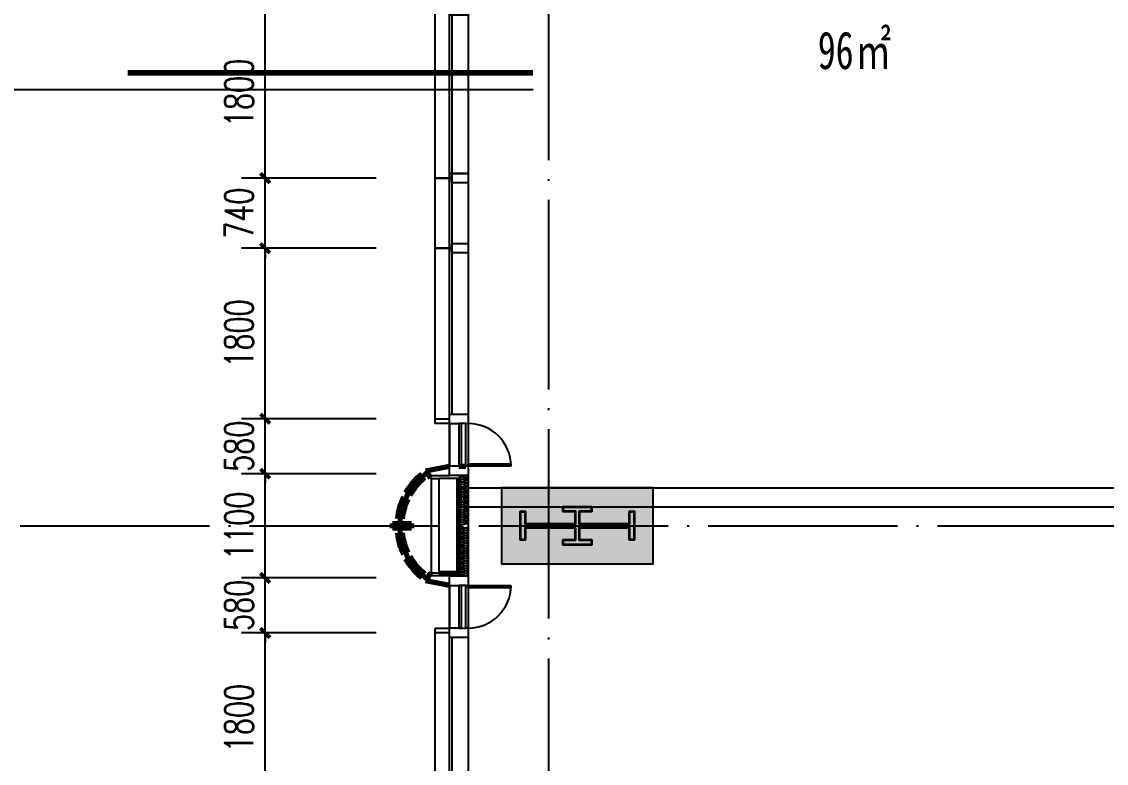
# Model space of a CAD drawing. Header units: millimetres. Extents: x 11476074 to 24729458, y -1239991 to 2813188.
# Drawn here: x 12552734 to 12564179, y 373206 to 381035 of the extents above; entities that cross this region are included whole.
import ezdxf

# ---------------------------------------------------------------- set-up
doc = ezdxf.new("R2010")
doc.units = ezdxf.units.MM
doc.header["$LTSCALE"] = 1000
doc.linetypes.add('DOTE', pattern=[2.42, 2, -0.2, 0.02, -0.2])
for name, color, linetype in [('A-ANNO-DIMS', 3, 'Continuous'), ('A-ANNO-IDEN', 3, 'Continuous'), ('A-ANNO-TEXT', 7, 'Continuous'), ('A-AXIS', 18, 'DOTE'), ('A-DETL-0001', 1, 'Continuous'), ('A-GLAZ', 4, 'Continuous'), ('A-WALL', 5, 'Continuous'), ('CURTWALL', 4, 'Continuous'), ('G-RCZ-CONLine', 5, 'Continuous'), ('PUB_HATCH', 8, 'Continuous'), ('排水沟', 133, 'Continuous')]:
    doc.layers.add(name, color=color, linetype=linetype)
for name, color, linetype, lineweight in [('A-GENM', 2, 'Continuous', 70), ('A-GENM-PROJ', 2, 'Continuous', 25), ('A-GLAZ-PROJ', 2, 'Continuous', 25), ('钢柱', 51, 'Continuous', 35)]:
    doc.layers.add(name, color=color, linetype=linetype, lineweight=lineweight)
doc.styles.add('_TCH_DIM_T3', font='SIMPLEX', dxfattribs={"width": 0.705882, "bigfont": 'GBCBIG'})
doc.styles.add('TITXV', font='', dxfattribs={"width": 0.7})
doc.styles.get('TITXV').set_extended_font_data('SimSun')
doc.dimstyles.new('_TCH_ARCH&&100', dxfattribs={"dimtxt": 297.5, "dimasz": 100, "dimexe": 250, "dimexo": 300, "dimgap": 126.25, "dimtad": 1, "dimdec": 0, "dimzin": 0, "dimdsep": 46, "dimtxsty": '_TCH_DIM_T3', "dimblk": 'ARCHTICK', "dimcen": 0.09, "dimclrt": 7, "dimazin": 2, "dimtfac": 1, "dimtdec": 0, "dimtix": 1, "dimtmove": 2, "dimatfit": 3, "dimfxl": 0, "dimtolj": 1, "dimtzin": 0, "dimarcsym": 0})

# ---------------------------------------------------------------- blocks, each defined once
blk = doc.blocks.new('_ArchTick')
at = {"color": 0, "linetype": 'ByBlock', "const_width": 0.4}
blk.add_lwpolyline([(-0.5, -0.5), (0.5, 0.5)], dxfattribs=at)
blk = doc.blocks.new('*D5785')
at = {"layer": 'A-ANNO-DIMS', "color": 0, "lineweight": -2, "transparency": 16777216}
for p, q in [((12556754, 676989), (12555333, 676989)), ((12555583, 675189), (12555583, 676989)), ((12556754, 675189), (12555333, 675189))]:
    blk.add_line(p, q, dxfattribs=at)
at = {"layer": 'Defpoints', "color": 0, "transparency": 16777216}
for p in [(12555583, 676989), (12557054, 676989), (12557054, 675189)]:
    blk.add_point(p, dxfattribs=at)
at = {"layer": 'A-ANNO-DIMS', "color": 0, "lineweight": -2, "transparency": 16777216, "xscale": 100, "yscale": 100, "zscale": 100}
for p, rotation in [((12555583, 676989), 90), ((12555583, 675189), 270)]:
    blk.add_blockref('_ArchTick', p, dxfattribs=dict(at, rotation=rotation))
at = {"layer": 'A-ANNO-DIMS', "color": 7, "transparency": 16777216, "insert": (12555308, 676089), "char_height": 297.5, "attachment_point": 5, "rotation": 90, "style": '_TCH_DIM_T3'}
blk.add_mtext('\\A1;1800', dxfattribs=at)
blk = doc.blocks.new('*D5786')
at = {"layer": 'A-ANNO-DIMS', "color": 0, "lineweight": -2, "transparency": 16777216}
for p, q in [((12555583, 677569), (12555583, 677669)), ((12556754, 677569), (12555333, 677569)), ((12555583, 676989), (12555583, 677569)), ((12556754, 676989), (12555333, 676989)), ((12555583, 676989), (12555583, 676889))]:
    blk.add_line(p, q, dxfattribs=at)
at = {"layer": 'Defpoints', "color": 0, "transparency": 16777216}
for p in [(12555583, 677569), (12557054, 677569), (12557054, 676989)]:
    blk.add_point(p, dxfattribs=at)
at = {"layer": 'A-ANNO-DIMS', "color": 0, "lineweight": -2, "transparency": 16777216, "xscale": 100, "yscale": 100, "zscale": 100}
for p, rotation in [((12555583, 677569), 270), ((12555583, 676989), 90)]:
    blk.add_blockref('_ArchTick', p, dxfattribs=dict(at, rotation=rotation))
at = {"layer": 'A-ANNO-DIMS', "color": 7, "transparency": 16777216, "insert": (12555308, 677279), "char_height": 297.5, "attachment_point": 5, "rotation": 90, "style": '_TCH_DIM_T3'}
blk.add_mtext('\\A1;580', dxfattribs=at)
blk = doc.blocks.new('*D5787')
at = {"layer": 'A-ANNO-DIMS', "color": 0, "lineweight": -2, "transparency": 16777216}
for p, q in [((12556754, 678669), (12555333, 678669)), ((12555583, 677569), (12555583, 678669)), ((12556754, 677569), (12555333, 677569))]:
    blk.add_line(p, q, dxfattribs=at)
at = {"layer": 'Defpoints', "color": 0, "transparency": 16777216}
for p in [(12555583, 678669), (12557054, 678669), (12557054, 677569)]:
    blk.add_point(p, dxfattribs=at)
at = {"layer": 'A-ANNO-DIMS', "color": 0, "lineweight": -2, "transparency": 16777216, "xscale": 100, "yscale": 100, "zscale": 100}
for p, rotation in [((12555583, 678669), 90), ((12555583, 677569), 270)]:
    blk.add_blockref('_ArchTick', p, dxfattribs=dict(at, rotation=rotation))
at = {"layer": 'A-ANNO-DIMS', "color": 7, "transparency": 16777216, "insert": (12555308, 678119), "char_height": 297.5, "attachment_point": 5, "rotation": 90, "style": '_TCH_DIM_T3'}
blk.add_mtext('\\A1;1100', dxfattribs=at)
blk = doc.blocks.new('*D5788')
at = {"layer": 'A-ANNO-DIMS', "color": 0, "lineweight": -2, "transparency": 16777216}
for p, q in [((12555583, 679249), (12555583, 679349)), ((12556754, 679249), (12555333, 679249)), ((12555583, 678669), (12555583, 679249)), ((12556754, 678669), (12555333, 678669)), ((12555583, 678669), (12555583, 678569))]:
    blk.add_line(p, q, dxfattribs=at)
at = {"layer": 'Defpoints', "color": 0, "transparency": 16777216}
for p in [(12555583, 679249), (12557054, 679249), (12557054, 678669)]:
    blk.add_point(p, dxfattribs=at)
at = {"layer": 'A-ANNO-DIMS', "color": 0, "lineweight": -2, "transparency": 16777216, "xscale": 100, "yscale": 100, "zscale": 100}
for p, rotation in [((12555583, 679249), 270), ((12555583, 678669), 90)]:
    blk.add_blockref('_ArchTick', p, dxfattribs=dict(at, rotation=rotation))
at = {"layer": 'A-ANNO-DIMS', "color": 7, "transparency": 16777216, "insert": (12555308, 678959), "char_height": 297.5, "attachment_point": 5, "rotation": 90, "style": '_TCH_DIM_T3'}
blk.add_mtext('\\A1;580', dxfattribs=at)
blk = doc.blocks.new('*D5789')
at = {"layer": 'A-ANNO-DIMS', "color": 0, "lineweight": -2, "transparency": 16777216}
for p, q in [((12556754, 681049), (12555333, 681049)), ((12555583, 679249), (12555583, 681049)), ((12556754, 679249), (12555333, 679249))]:
    blk.add_line(p, q, dxfattribs=at)
at = {"layer": 'Defpoints', "color": 0, "transparency": 16777216}
for p in [(12555583, 681049), (12557054, 681049), (12557054, 679249)]:
    blk.add_point(p, dxfattribs=at)
at = {"layer": 'A-ANNO-DIMS', "color": 0, "lineweight": -2, "transparency": 16777216, "xscale": 100, "yscale": 100, "zscale": 100}
for p, rotation in [((12555583, 681049), 90), ((12555583, 679249), 270)]:
    blk.add_blockref('_ArchTick', p, dxfattribs=dict(at, rotation=rotation))
at = {"layer": 'A-ANNO-DIMS', "color": 7, "transparency": 16777216, "insert": (12555308, 680149), "char_height": 297.5, "attachment_point": 5, "rotation": 90, "style": '_TCH_DIM_T3'}
blk.add_mtext('\\A1;1800', dxfattribs=at)
blk = doc.blocks.new('*D5790')
at = {"layer": 'A-ANNO-DIMS', "color": 0, "lineweight": -2, "transparency": 16777216}
for p, q in [((12556754, 681789), (12555333, 681789)), ((12555583, 681789), (12555583, 681889)), ((12555583, 681049), (12555583, 681789)), ((12556754, 681049), (12555333, 681049)), ((12555583, 681049), (12555583, 680949))]:
    blk.add_line(p, q, dxfattribs=at)
at = {"layer": 'Defpoints', "color": 0, "transparency": 16777216}
for p in [(12555583, 681789), (12557054, 681789), (12557054, 681049)]:
    blk.add_point(p, dxfattribs=at)
at = {"layer": 'A-ANNO-DIMS', "color": 0, "lineweight": -2, "transparency": 16777216, "xscale": 100, "yscale": 100, "zscale": 100}
for p, rotation in [((12555583, 681789), 270), ((12555583, 681049), 90)]:
    blk.add_blockref('_ArchTick', p, dxfattribs=dict(at, rotation=rotation))
at = {"layer": 'A-ANNO-DIMS', "color": 7, "transparency": 16777216, "insert": (12555308, 681419), "char_height": 297.5, "attachment_point": 5, "rotation": 90, "style": '_TCH_DIM_T3'}
blk.add_mtext('\\A1;740', dxfattribs=at)
blk = doc.blocks.new('*D5791')
at = {"layer": 'A-ANNO-DIMS', "color": 0, "lineweight": -2, "transparency": 16777216}
for p, q in [((12556754, 683589), (12555333, 683589)), ((12555583, 681789), (12555583, 683589)), ((12556754, 681789), (12555333, 681789))]:
    blk.add_line(p, q, dxfattribs=at)
at = {"layer": 'Defpoints', "color": 0, "transparency": 16777216}
for p in [(12555583, 683589), (12557054, 683589), (12557054, 681789)]:
    blk.add_point(p, dxfattribs=at)
at = {"layer": 'A-ANNO-DIMS', "color": 0, "lineweight": -2, "transparency": 16777216, "xscale": 100, "yscale": 100, "zscale": 100}
for p, rotation in [((12555583, 683589), 90), ((12555583, 681789), 270)]:
    blk.add_blockref('_ArchTick', p, dxfattribs=dict(at, rotation=rotation))
at = {"layer": 'A-ANNO-DIMS', "color": 7, "transparency": 16777216, "insert": (12555308, 682689), "char_height": 297.5, "attachment_point": 5, "rotation": 90, "style": '_TCH_DIM_T3'}
blk.add_mtext('\\A1;1800', dxfattribs=at)
blk = doc.blocks.new('FO-Vision _ Louver_updated - 150 Spacing -HOTEL 1000 SPAN-4956676-850_L52 HOTEL')
at = {"layer": 'A-GENM-PROJ'}
blk.add_line((675, 0), (1125, 0), dxfattribs=at)
at = {"layer": 'A-GLAZ'}
for p, q in [((675, 150), (625, 150)), ((625, 150), (625, 0)), ((675, 0), (675, 150)), ((625, 0), (-1175, 0)), ((-1175, 0), (-1175, -25)), ((-1125, -25), (-1175, -25)), ((-1175, -25), (575, -25)), ((1125, -105), (675, -105)), ((675, -125), (1125, -125))]:
    blk.add_line(p, q, dxfattribs=at)
at = {"layer": 'A-GLAZ-PROJ'}
for p, q in [((-1175, 0), (-1175, 150)), ((625, 150), (-1175, 150)), ((-1125, -200), (575, -200))]:
    blk.add_line(p, q, dxfattribs=at)
blk = doc.blocks.new('FO-Vision Panels - 1000 spandrel-4496464-850_L52 HOTEL')
at = {"layer": 'A-GLAZ'}
for p, q in [((-370, 25), (-320, 25)), ((370, 25), (-370, 25)), ((-370, 25), (-370, 0)), ((-370, 0), (370, 0)), ((320, 25), (370, 25)), ((370, 0), (370, 25))]:
    blk.add_line(p, q, dxfattribs=at)
at = {"layer": 'A-GLAZ-PROJ'}
for p, q in [((320, 200), (-320, 200)), ((-370, -150), (-370, 0)), ((370, 0), (370, -150)), ((-370, -150), (370, -150))]:
    blk.add_line(p, q, dxfattribs=at)
blk = doc.blocks.new('FO-Vision _ Louver_updated - 150 Spacing -HOTEL 1000 SPAN-4956731-850_L52 HOTEL')
at = {"layer": 'A-GENM-PROJ'}
blk.add_line((1125, 0), (675, 0), dxfattribs=at)
at = {"layer": 'A-GLAZ'}
for p, q in [((1125, 125), (675, 125)), ((-1175, 25), (-1125, 25)), ((575, 25), (-1175, 25)), ((-1175, 25), (-1175, 0)), ((-1175, 0), (625, 0)), ((625, 0), (625, -150)), ((675, 105), (1125, 105)), ((675, -150), (675, 0)), ((625, -150), (675, -150))]:
    blk.add_line(p, q, dxfattribs=at)
at = {"layer": 'A-GLAZ-PROJ'}
for p, q in [((575, 200), (-1125, 200)), ((-1175, -150), (-1175, 0)), ((-1175, -150), (625, -150))]:
    blk.add_line(p, q, dxfattribs=at)
blk = doc.blocks.new('FO-Exterior Column FULL - FO-Exterior Column FULL-4205893-850_L52 HOTEL')
at = {"layer": 'A-GENM'}
for p, q in [((630, 100), (630, 175)), ((-630, 0), (-580, -249)), ((-500, 110), (-500, 100)), ((-500, -110), (-500, 110)), ((-500, 100), (500, 100)), ((580, -249), (630, 0)), ((-580, -249), (-502, -194)), ((502, -194), (580, -249)), ((-511, -258), (-550, -289)), ((550, -289), (511, -258)), ((-348, -458), (-324, -414)), ((-283, -436), (-304, -481)), ((25, -400), (-25, -400)), ((-25, -400), (-25, -600)), ((25, -600), (25, -400)), ((304, -481), (283, -436)), ((324, -414), (348, -458)), ((-75, -545), (-75, -495)), ((75, -495), (75, -545)), ((-25, -600), (25, -600))]:
    blk.add_line(p, q, dxfattribs=at)
for centre, radius, start, end in [((-505, -190), 5, 305.3214, 316.3661), ((-505, -190), 5, 349.0665, 0), ((0, 162), 711, 219.3894, 240.6554), ((0, 162), 661, 219.3893, 240.6554), ((0, 162), 661, 299.3446, 320.6107), ((0, 162), 711, 299.3446, 320.6106), ((0, 162), 661, 244.6842, 263.483), ((0, 162), 661, 276.517, 295.3158), ((0, 162), 711, 244.6842, 263.943), ((0, 162), 711, 276.057, 295.3158)]:
    blk.add_arc(centre, radius, start, end, dxfattribs=at)
blk = doc.blocks.new('GP_POLY FOSHAN_SHELL_rvt-2-200_L05-13_ 16-25')
at = {"layer": 'A-DETL-0001'}
for p, q in [((-62725, 32720), (-62725, 32820)), ((-62725, 32820), (-62550, 32820)), ((-62550, 32820), (-62550, 32720)), ((-62550, 32720), (-62725, 32720)), ((-62725, 32080), (-62550, 32080)), ((-62725, 31980), (-62725, 32080)), ((-62550, 32080), (-62550, 31980)), ((-62550, 31980), (-62725, 31980)), ((-62750, 30280), (-62550, 30280)), ((-62750, 30180), (-62750, 30280)), ((-62550, 30280), (-62550, 30180)), ((-62750, 29730), (-62750, 30180)), ((-62750, 30180), (-62650, 30180)), ((-62575, 30180), (-62650, 30180)), ((-62650, 30180), (-62650, 29730)), ((-62575, 30180), (-62550, 30180)), ((-62575, 29730), (-62575, 30180)), ((-62550, 30180), (-62550, 29755)), ((-62750, 29630), (-62750, 29730)), ((-62650, 29730), (-62750, 29730)), ((-62650, 29730), (-62750, 29730)), ((-62650, 29730), (-62575, 29730)), ((-62650, 29730), (-62575, 29730)), ((-62550, 29730), (-62575, 29730)), ((-62550, 29730), (-62550, 29755)), ((-62550, 29755), (-62100, 29755)), ((-62550, 29730), (-62550, 29630)), ((-62100, 29730), (-62550, 29730)), ((-62100, 29755), (-62100, 29730)), ((-62942, 29600), (-62963, 29630)), ((-62963, 29630), (-62750, 29630)), ((-62940, 29600), (-62942, 29600)), ((-62940, 29100), (-62940, 29600)), ((-62940, 29600), (-62860, 29600)), ((-62640, 29600), (-62860, 29600)), ((-62860, 29600), (-62860, 29100)), ((-62550, 29630), (-62750, 29630)), ((-62640, 29100), (-62640, 29630)), ((-62550, 29630), (-62550, 29100)), ((-62940, 28600), (-62940, 29100)), ((-62860, 29100), (-62860, 28600)), ((-62640, 28570), (-62640, 29100)), ((-62550, 29100), (-62550, 28570)), ((-62963, 28570), (-62942, 28600)), ((-62750, 28570), (-62963, 28570)), ((-62942, 28600), (-62940, 28600)), ((-62860, 28600), (-62940, 28600)), ((-62860, 28600), (-62640, 28600)), ((-62750, 28470), (-62750, 28570)), ((-62750, 28570), (-62550, 28570)), ((-62550, 28570), (-62550, 28470)), ((-62750, 28020), (-62750, 28470)), ((-62750, 28470), (-62650, 28470)), ((-62575, 28470), (-62650, 28470)), ((-62650, 28470), (-62650, 28020)), ((-62575, 28020), (-62575, 28470)), ((-62575, 28470), (-62550, 28470)), ((-62550, 28445), (-62550, 28470)), ((-62550, 28470), (-62100, 28470)), ((-62550, 28445), (-62550, 28020)), ((-62100, 28445), (-62550, 28445)), ((-62100, 28470), (-62100, 28445)), ((-62750, 27920), (-62750, 28020)), ((-62650, 28020), (-62750, 28020)), ((-62650, 28020), (-62575, 28020)), ((-62550, 28020), (-62575, 28020)), ((-62550, 28020), (-62550, 27920)), ((-62550, 27920), (-62750, 27920))]:
    blk.add_line(p, q, dxfattribs=at)
for centre, start, end in [((-62550, 29730), 0.0149, 90), ((-62550, 28470), 270, 359.9851)]:
    blk.add_arc(centre, 450, start, end, dxfattribs=at)
for points in [[(-62635, 29630), (-62635, 29624), (-62628, 29617), (-62622, 29617)], [(-62622, 29617), (-62628, 29617), (-62642, 29603), (-62628, 29590), (-62622, 29590)], [(-62622, 29590), (-62628, 29590), (-62642, 29577), (-62628, 29563), (-62622, 29563)], [(-62622, 29563), (-62628, 29563), (-62642, 29550), (-62628, 29537), (-62622, 29537)], [(-62622, 29537), (-62628, 29537), (-62642, 29523), (-62628, 29510), (-62622, 29510)], [(-62622, 29617), (-62603, 29617), (-62587, 29630), (-62568, 29630)], [(-62568, 29603), (-62587, 29603), (-62603, 29617), (-62622, 29617)], [(-62622, 29590), (-62603, 29590), (-62587, 29603), (-62568, 29603)], [(-62568, 29577), (-62587, 29577), (-62603, 29590), (-62622, 29590)], [(-62622, 29563), (-62603, 29563), (-62587, 29577), (-62568, 29577)], [(-62568, 29550), (-62587, 29550), (-62603, 29563), (-62622, 29563)], [(-62622, 29537), (-62603, 29537), (-62587, 29550), (-62568, 29550)], [(-62568, 29523), (-62587, 29523), (-62603, 29537), (-62622, 29537)], [(-62568, 29630), (-62562, 29630), (-62548, 29617), (-62562, 29603), (-62568, 29603)], [(-62568, 29603), (-62562, 29603), (-62548, 29590), (-62562, 29577), (-62568, 29577)], [(-62568, 29577), (-62562, 29577), (-62548, 29563), (-62562, 29550), (-62568, 29550)], [(-62568, 29550), (-62562, 29550), (-62548, 29537), (-62562, 29523), (-62568, 29523)], [(-62622, 29510), (-62628, 29510), (-62642, 29497), (-62628, 29483), (-62622, 29483)], [(-62622, 29483), (-62628, 29483), (-62642, 29470), (-62628, 29457), (-62622, 29457)], [(-62622, 29457), (-62628, 29457), (-62642, 29443), (-62628, 29430), (-62622, 29430)], [(-62622, 29430), (-62628, 29430), (-62642, 29417), (-62628, 29403), (-62622, 29403)], [(-62622, 29510), (-62603, 29510), (-62587, 29523), (-62568, 29523)], [(-62568, 29497), (-62587, 29497), (-62603, 29510), (-62622, 29510)], [(-62622, 29483), (-62603, 29483), (-62587, 29497), (-62568, 29497)], [(-62568, 29470), (-62587, 29470), (-62603, 29483), (-62622, 29483)], [(-62622, 29457), (-62603, 29457), (-62587, 29470), (-62568, 29470)], [(-62568, 29443), (-62587, 29443), (-62603, 29457), (-62622, 29457)], [(-62622, 29430), (-62603, 29430), (-62587, 29443), (-62568, 29443)], [(-62568, 29417), (-62587, 29417), (-62603, 29430), (-62622, 29430)], [(-62622, 29403), (-62603, 29403), (-62587, 29417), (-62568, 29417)], [(-62568, 29523), (-62562, 29523), (-62548, 29510), (-62562, 29497), (-62568, 29497)], [(-62568, 29497), (-62562, 29497), (-62548, 29483), (-62562, 29470), (-62568, 29470)], [(-62568, 29470), (-62562, 29470), (-62548, 29457), (-62562, 29443), (-62568, 29443)], [(-62568, 29443), (-62562, 29443), (-62548, 29430), (-62562, 29417), (-62568, 29417)], [(-62568, 29417), (-62562, 29417), (-62548, 29403), (-62562, 29390), (-62568, 29390)], [(-62622, 29403), (-62628, 29403), (-62642, 29390), (-62628, 29377), (-62622, 29377)], [(-62622, 29377), (-62628, 29377), (-62642, 29363), (-62628, 29350), (-62622, 29350)], [(-62622, 29350), (-62628, 29350), (-62642, 29337), (-62628, 29323), (-62622, 29323)], [(-62622, 29323), (-62628, 29323), (-62642, 29310), (-62628, 29297), (-62622, 29297)], [(-62568, 29390), (-62587, 29390), (-62603, 29403), (-62622, 29403)], [(-62622, 29377), (-62603, 29377), (-62587, 29390), (-62568, 29390)], [(-62568, 29363), (-62587, 29363), (-62603, 29377), (-62622, 29377)], [(-62622, 29350), (-62603, 29350), (-62587, 29363), (-62568, 29363)], [(-62568, 29337), (-62587, 29337), (-62603, 29350), (-62622, 29350)], [(-62622, 29323), (-62603, 29323), (-62587, 29337), (-62568, 29337)], [(-62568, 29310), (-62587, 29310), (-62603, 29323), (-62622, 29323)], [(-62622, 29297), (-62603, 29297), (-62587, 29310), (-62568, 29310)], [(-62568, 29390), (-62562, 29390), (-62548, 29377), (-62562, 29363), (-62568, 29363)], [(-62568, 29363), (-62562, 29363), (-62548, 29350), (-62562, 29337), (-62568, 29337)], [(-62568, 29337), (-62562, 29337), (-62548, 29323), (-62562, 29310), (-62568, 29310)], [(-62568, 29310), (-62562, 29310), (-62548, 29297), (-62562, 29283), (-62568, 29283)], [(-62622, 29297), (-62628, 29297), (-62642, 29283), (-62628, 29270), (-62622, 29270)], [(-62622, 29270), (-62628, 29270), (-62642, 29257), (-62628, 29243), (-62622, 29243)], [(-62622, 29243), (-62628, 29243), (-62642, 29230), (-62628, 29217), (-62622, 29217)], [(-62622, 29217), (-62628, 29217), (-62642, 29203), (-62628, 29190), (-62622, 29190)], [(-62622, 29190), (-62628, 29190), (-62642, 29177), (-62628, 29163), (-62622, 29163)], [(-62568, 29283), (-62587, 29283), (-62603, 29297), (-62622, 29297)], [(-62622, 29270), (-62603, 29270), (-62587, 29283), (-62568, 29283)], [(-62568, 29257), (-62587, 29257), (-62603, 29270), (-62622, 29270)], [(-62622, 29243), (-62603, 29243), (-62587, 29257), (-62568, 29257)], [(-62568, 29230), (-62587, 29230), (-62603, 29243), (-62622, 29243)], [(-62622, 29217), (-62603, 29217), (-62587, 29230), (-62568, 29230)], [(-62568, 29203), (-62587, 29203), (-62603, 29217), (-62622, 29217)], [(-62622, 29190), (-62603, 29190), (-62587, 29203), (-62568, 29203)], [(-62568, 29177), (-62587, 29177), (-62603, 29190), (-62622, 29190)], [(-62568, 29283), (-62562, 29283), (-62548, 29270), (-62562, 29257), (-62568, 29257)], [(-62568, 29257), (-62562, 29257), (-62548, 29243), (-62562, 29230), (-62568, 29230)], [(-62568, 29230), (-62562, 29230), (-62548, 29217), (-62562, 29203), (-62568, 29203)], [(-62568, 29203), (-62562, 29203), (-62548, 29190), (-62562, 29177), (-62568, 29177)], [(-62622, 29163), (-62628, 29163), (-62642, 29150), (-62628, 29137), (-62622, 29137)], [(-62622, 29137), (-62628, 29137), (-62642, 29123), (-62628, 29110), (-62622, 29110)], [(-62622, 29063), (-62628, 29063), (-62642, 29077), (-62628, 29090), (-62622, 29090)], [(-62622, 29163), (-62603, 29163), (-62587, 29177), (-62568, 29177)], [(-62568, 29150), (-62587, 29150), (-62603, 29163), (-62622, 29163)], [(-62622, 29137), (-62603, 29137), (-62587, 29150), (-62568, 29150)], [(-62568, 29123), (-62587, 29123), (-62603, 29137), (-62622, 29137)], [(-62622, 29110), (-62603, 29110), (-62587, 29123), (-62568, 29123)], [(-62622, 29090), (-62603, 29090), (-62587, 29077), (-62568, 29077)], [(-62568, 29077), (-62587, 29077), (-62603, 29063), (-62622, 29063)], [(-62568, 29177), (-62562, 29177), (-62548, 29163), (-62562, 29150), (-62568, 29150)], [(-62568, 29150), (-62562, 29150), (-62548, 29137), (-62562, 29123), (-62568, 29123)], [(-62568, 29123), (-62562, 29123), (-62555, 29116), (-62555, 29110)], [(-62568, 29077), (-62562, 29077), (-62555, 29084), (-62555, 29090)], [(-62568, 29050), (-62562, 29050), (-62548, 29063), (-62562, 29077), (-62568, 29077)], [(-62622, 29037), (-62628, 29037), (-62642, 29050), (-62628, 29063), (-62622, 29063)], [(-62622, 29010), (-62628, 29010), (-62642, 29023), (-62628, 29037), (-62622, 29037)], [(-62622, 28983), (-62628, 28983), (-62642, 28997), (-62628, 29010), (-62622, 29010)], [(-62622, 28957), (-62628, 28957), (-62642, 28970), (-62628, 28983), (-62622, 28983)], [(-62622, 28930), (-62628, 28930), (-62642, 28943), (-62628, 28957), (-62622, 28957)], [(-62622, 29063), (-62603, 29063), (-62587, 29050), (-62568, 29050)], [(-62568, 29050), (-62587, 29050), (-62603, 29037), (-62622, 29037)], [(-62622, 29037), (-62603, 29037), (-62587, 29023), (-62568, 29023)], [(-62568, 29023), (-62587, 29023), (-62603, 29010), (-62622, 29010)], [(-62622, 29010), (-62603, 29010), (-62587, 28997), (-62568, 28997)], [(-62568, 28997), (-62587, 28997), (-62603, 28983), (-62622, 28983)], [(-62622, 28983), (-62603, 28983), (-62587, 28970), (-62568, 28970)], [(-62568, 28970), (-62587, 28970), (-62603, 28957), (-62622, 28957)], [(-62622, 28957), (-62603, 28957), (-62587, 28943), (-62568, 28943)], [(-62568, 29023), (-62562, 29023), (-62548, 29037), (-62562, 29050), (-62568, 29050)], [(-62568, 28997), (-62562, 28997), (-62548, 29010), (-62562, 29023), (-62568, 29023)], [(-62568, 28970), (-62562, 28970), (-62548, 28983), (-62562, 28997), (-62568, 28997)], [(-62568, 28943), (-62562, 28943), (-62548, 28957), (-62562, 28970), (-62568, 28970)], [(-62622, 28903), (-62628, 28903), (-62642, 28917), (-62628, 28930), (-62622, 28930)], [(-62622, 28877), (-62628, 28877), (-62642, 28890), (-62628, 28903), (-62622, 28903)], [(-62622, 28850), (-62628, 28850), (-62642, 28863), (-62628, 28877), (-62622, 28877)], [(-62622, 28823), (-62628, 28823), (-62642, 28837), (-62628, 28850), (-62622, 28850)], [(-62568, 28943), (-62587, 28943), (-62603, 28930), (-62622, 28930)], [(-62622, 28930), (-62603, 28930), (-62587, 28917), (-62568, 28917)], [(-62568, 28917), (-62587, 28917), (-62603, 28903), (-62622, 28903)], [(-62622, 28903), (-62603, 28903), (-62587, 28890), (-62568, 28890)], [(-62568, 28890), (-62587, 28890), (-62603, 28877), (-62622, 28877)], [(-62622, 28877), (-62603, 28877), (-62587, 28863), (-62568, 28863)], [(-62568, 28863), (-62587, 28863), (-62603, 28850), (-62622, 28850)], [(-62622, 28850), (-62603, 28850), (-62587, 28837), (-62568, 28837)], [(-62568, 28917), (-62562, 28917), (-62548, 28930), (-62562, 28943), (-62568, 28943)], [(-62568, 28890), (-62562, 28890), (-62548, 28903), (-62562, 28917), (-62568, 28917)], [(-62568, 28863), (-62562, 28863), (-62548, 28877), (-62562, 28890), (-62568, 28890)], [(-62568, 28837), (-62562, 28837), (-62548, 28850), (-62562, 28863), (-62568, 28863)], [(-62622, 28797), (-62628, 28797), (-62642, 28810), (-62628, 28823), (-62622, 28823)], [(-62622, 28770), (-62628, 28770), (-62642, 28783), (-62628, 28797), (-62622, 28797)], [(-62622, 28743), (-62628, 28743), (-62642, 28757), (-62628, 28770), (-62622, 28770)], [(-62622, 28717), (-62628, 28717), (-62642, 28730), (-62628, 28743), (-62622, 28743)], [(-62568, 28837), (-62587, 28837), (-62603, 28823), (-62622, 28823)], [(-62622, 28823), (-62603, 28823), (-62587, 28810), (-62568, 28810)], [(-62568, 28810), (-62587, 28810), (-62603, 28797), (-62622, 28797)], [(-62622, 28797), (-62603, 28797), (-62587, 28783), (-62568, 28783)], [(-62568, 28783), (-62587, 28783), (-62603, 28770), (-62622, 28770)], [(-62622, 28770), (-62603, 28770), (-62587, 28757), (-62568, 28757)], [(-62568, 28757), (-62587, 28757), (-62603, 28743), (-62622, 28743)], [(-62622, 28743), (-62603, 28743), (-62587, 28730), (-62568, 28730)], [(-62568, 28730), (-62587, 28730), (-62603, 28717), (-62622, 28717)], [(-62568, 28810), (-62562, 28810), (-62548, 28823), (-62562, 28837), (-62568, 28837)], [(-62568, 28783), (-62562, 28783), (-62548, 28797), (-62562, 28810), (-62568, 28810)], [(-62568, 28757), (-62562, 28757), (-62548, 28770), (-62562, 28783), (-62568, 28783)], [(-62568, 28730), (-62562, 28730), (-62548, 28743), (-62562, 28757), (-62568, 28757)], [(-62568, 28703), (-62562, 28703), (-62548, 28717), (-62562, 28730), (-62568, 28730)], [(-62622, 28690), (-62628, 28690), (-62642, 28703), (-62628, 28717), (-62622, 28717)], [(-62622, 28663), (-62628, 28663), (-62642, 28677), (-62628, 28690), (-62622, 28690)], [(-62622, 28637), (-62628, 28637), (-62642, 28650), (-62628, 28663), (-62622, 28663)], [(-62622, 28610), (-62628, 28610), (-62642, 28623), (-62628, 28637), (-62622, 28637)], [(-62622, 28717), (-62603, 28717), (-62587, 28703), (-62568, 28703)], [(-62568, 28703), (-62587, 28703), (-62603, 28690), (-62622, 28690)], [(-62622, 28690), (-62603, 28690), (-62587, 28677), (-62568, 28677)], [(-62568, 28677), (-62587, 28677), (-62603, 28663), (-62622, 28663)], [(-62622, 28663), (-62603, 28663), (-62587, 28650), (-62568, 28650)], [(-62568, 28650), (-62587, 28650), (-62603, 28637), (-62622, 28637)], [(-62622, 28637), (-62603, 28637), (-62587, 28623), (-62568, 28623)], [(-62568, 28623), (-62587, 28623), (-62603, 28610), (-62622, 28610)], [(-62568, 28677), (-62562, 28677), (-62548, 28690), (-62562, 28703), (-62568, 28703)], [(-62568, 28650), (-62562, 28650), (-62548, 28663), (-62562, 28677), (-62568, 28677)], [(-62568, 28623), (-62562, 28623), (-62548, 28637), (-62562, 28650), (-62568, 28650)], [(-62568, 28597), (-62562, 28597), (-62548, 28610), (-62562, 28623), (-62568, 28623)], [(-62622, 28583), (-62628, 28583), (-62642, 28597), (-62628, 28610), (-62622, 28610)], [(-62635, 28570), (-62635, 28576), (-62628, 28583), (-62622, 28583)], [(-62622, 28610), (-62603, 28610), (-62587, 28597), (-62568, 28597)], [(-62568, 28597), (-62587, 28597), (-62603, 28583), (-62622, 28583)], [(-62622, 28583), (-62603, 28583), (-62587, 28570), (-62568, 28570)], [(-62568, 28570), (-62562, 28570), (-62548, 28583), (-62562, 28597), (-62568, 28597)]]:
    blk.add_open_spline(points, degree=3, dxfattribs=at)
at = {"layer": 'A-GENM-PROJ', "xscale": -1, "rotation": 270}
blk.add_blockref('FO-Exterior Column FULL - FO-Exterior Column FULL-4205893-850_L52 HOTEL', (-62750, 29100), dxfattribs=at)
at = {"layer": 'A-GLAZ-PROJ', "xscale": -1}
for name, p, rotation in [('FO-Vision _ Louver_updated - 150 Spacing -HOTEL 1000 SPAN-4956731-850_L52 HOTEL', (-62750, 33945), 270), ('FO-Vision Panels - 1000 spandrel-4496464-850_L52 HOTEL', (-62750, 32400), 270), ('FO-Vision _ Louver_updated - 150 Spacing -HOTEL 1000 SPAN-4956676-850_L52 HOTEL', (-62750, 30855), 90), ('FO-Vision _ Louver_updated - 150 Spacing -HOTEL 1000 SPAN-4956731-850_L52 HOTEL', (-62750, 27345), 270)]:
    blk.add_blockref(name, p, dxfattribs=dict(at, rotation=rotation))
blk = doc.blocks.new('GP_POLY FOSHAN_SHELL_rvt-3-200_L06-13_16-26')
at = {"layer": 'CURTWALL'}
blk.add_lwpolyline([(-62750, 34495), (-62550, 34495), (-62550, 32820), (-62750, 32820)], close=True, dxfattribs=at)
blk.add_blockref('GP_POLY FOSHAN_SHELL_rvt-2-200_L05-13_ 16-25', (0, 0))
blk = doc.blocks.new('A$C74AF65BF')
at = {"layer": 'PUB_HATCH'}
h = blk.add_hatch(color=256, dxfattribs=at)
h.dxf.hatch_style = 1
h.paths.add_polyline_path([(-7000, -4600), (-7000, -5400), (-5400, -5400), (-5400, -4600)])
h.paths.add_polyline_path([(-7000, -11200), (-7000, -12000), (-5400, -12000), (-5400, -11200)])
h.paths.add_polyline_path([(-7000, -17800), (-7000, -18600), (-5400, -18600), (-5400, -17800)])
h.paths.add_polyline_path([(9400, -33850), (9400, -32050), (10550, -32050), (10550, -33850)])
h.paths.add_polyline_path([(9400, -10950), (9400, -9150), (10550, -9150), (10550, -10950)])
h.paths.add_polyline_path([(22350, -33850), (22350, -32050), (23600, -32050), (23600, -33850)])
h.paths.add_polyline_path([(22350, -10950), (22350, -9150), (23600, -9150), (23600, -10950)])
h.paths.add_polyline_path([(-7000, -24400), (-7000, -25200), (-5400, -25200), (-5400, -24400)])
h.paths.add_polyline_path([(-7000, -31000), (-7000, -31800), (-5400, -31800), (-5400, -31000)])
h.paths.add_polyline_path([(-7000, -37600), (-7000, -38400), (-5400, -38400), (-5400, -37600)])
h.paths.add_polyline_path([(38400, -4600), (38400, -5400), (40000, -5400), (40000, -4600)])
h.paths.add_polyline_path([(38400, -11200), (38400, -12000), (40000, -12000), (40000, -11200)])
h.paths.add_polyline_path([(38400, -17800), (38400, -18600), (40000, -18600), (40000, -17800)])
h.paths.add_polyline_path([(38400, -24400), (38400, -25200), (40000, -25200), (40000, -24400)])
h.paths.add_polyline_path([(38400, -31000), (38400, -31800), (40000, -31800), (40000, -31000)])
h.paths.add_polyline_path([(38400, -37600), (38400, -38400), (40000, -38400), (40000, -37600)])
h.paths.add_polyline_path([(33400, -41900), (32600, -41900), (32600, -43500), (33400, -43500)])
h.paths.add_polyline_path([(26800, -41900), (26000, -41900), (26000, -43500), (26800, -43500)])
h.paths.add_polyline_path([(20200, -41900), (19400, -41900), (19400, -43500), (20200, -43500)])
h.paths.add_polyline_path([(13600, -41900), (12800, -41900), (12800, -43500), (13600, -43500)])
h.paths.add_polyline_path([(7000, -41900), (6200, -41900), (6200, -43500), (7000, -43500)])
h.paths.add_polyline_path([(400, -41900), (-400, -41900), (-400, -43500), (400, -43500)])
h.paths.add_polyline_path([(33400, 500), (32600, 500), (32600, -1100), (33400, -1100)])
h.paths.add_polyline_path([(26800, 500), (26000, 500), (26000, -1100), (26800, -1100)])
h.paths.add_polyline_path([(20200, 500), (19400, 500), (19400, -1100), (20200, -1100)])
h.paths.add_polyline_path([(13600, 500), (12800, 500), (12800, -1100), (13600, -1100)])
h.paths.add_polyline_path([(7000, 500), (6200, 500), (6200, -1100), (7000, -1100)])
h.paths.add_polyline_path([(10550, -28150), (9400, -28150), (9400, -29750), (10550, -29750)])
h.paths.add_polyline_path([(400, 500), (-400, 500), (-400, -1100), (400, -1100)])
at = {"layer": 'G-RCZ-CONLine', "color": 3}
blk.add_lwpolyline([(-7000, -31000), (-7000, -31800), (-5400, -31800), (-5400, -31000)], close=True, dxfattribs=at)
at = {"layer": '钢柱', "color": 2}
blk.add_lwpolyline([(-6220, -31420), (-6750, -31420), (-6750, -31550), (-6800, -31550), (-6800, -31250), (-6750, -31250), (-6750, -31380), (-6220, -31380), (-6220, -31250), (-6350, -31250), (-6350, -31200), (-6050, -31200), (-6050, -31250), (-6180, -31250), (-6180, -31380), (-5650, -31380), (-5650, -31250), (-5600, -31250), (-5600, -31550), (-5650, -31550), (-5650, -31420), (-6180, -31420), (-6180, -31550), (-6050, -31550), (-6050, -31600), (-6350, -31600), (-6350, -31550), (-6220, -31550)], close=True, dxfattribs=at)
blk = doc.blocks.new('asdfadsfasdfsd')
at = {"layer": 'A-ANNO-IDEN'}
blk.add_line((5346, -225), (-3350, -225), dxfattribs=at)
at = {"layer": 'A-ANNO-IDEN', "const_width": 60}
blk.add_lwpolyline([(5346, -45), (1069, -45)], dxfattribs=at)
blk = doc.blocks.new('qlzw')
at = {"layer": 'A-AXIS'}
for p, q in [((12424866.8, 979989.8, 0), (12424866.8, 1082989.8)), ((12416866.8, 1007589.8), (12486866.8, 1007589.8))]:
    blk.add_line(p, q, dxfattribs=at)
blk = doc.blocks.new('幕墙尺寸')
at = {"layer": 'A-ANNO-DIMS', "color": 1}
for p1, p2, picture, middle in [((12557054.1, 681789), (12557054.1, 683588.9), '*D5791', (12555307.6, 682689)), ((12557054.1, 681049), (12557054.1, 681789), '*D5790', (12555307.6, 681419)), ((12557054.1, 679248.9), (12557054.1, 681049), '*D5789', (12555307.6, 680149)), ((12557054.1, 678668.9), (12557054.1, 679248.9), '*D5788', (12555307.6, 678958.9)), ((12557054.1, 677569.1), (12557054.1, 678668.9), '*D5787', (12555307.6, 678119)), ((12557054.1, 676988.9), (12557054.1, 677569.1), '*D5786', (12555307.6, 677279)), ((12557054.1, 675189), (12557054.1, 676988.9), '*D5785', (12555307.6, 676089))]:
    dim = blk.add_aligned_dim(p1=p1, p2=p2, distance=1471.5, dimstyle='_TCH_ARCH&&100', dxfattribs=at)
    dim.commit()
    dim.dimension.update_dxf_attribs({"geometry": picture, "text_midpoint": middle})

msp = doc.modelspace()

# ---------------------------------------------------------------- linework, layer by layer
at = {"layer": 'A-WALL'}
for p, q in [((12557366.8, 376113.2), (12565047.1, 376113.2)), ((12557366.8, 376113.2), (12557366.8, 375913.2)), ((12557366.8, 375913.2), (12564947.1, 375913.2))]:
    msp.add_line(p, q, dxfattribs=at)

# ---------------------------------------------------------------- block references
for name, p in [('asdfadsfasdfsd', (12552784.8, 380539.6)), ('GP_POLY FOSHAN_SHELL_rvt-3-200_L06-13_16-26', (12619996.8, 346613.3))]:
    msp.add_blockref(name, p)
at = {"layer": 'A-ANNO-DIMS'}
msp.add_blockref('幕墙尺寸', (-280, -302405.8), dxfattribs=at)
at = {"layer": 'G-RCZ-CONLine', "ltscale": 10}
msp.add_blockref('A$C74AF65BF', (12564796.8, 407113.2), dxfattribs=at)
at = {"layer": '排水沟'}
msp.add_blockref('qlzw', (133430, -631876.5), dxfattribs=at)

# ---------------------------------------------------------------- texts
at = {"layer": 'A-ANNO-TEXT', "style": 'TITXV', "width": 0.7}
for s, height, p in [('㎡', 396.5, (12561531.6, 380535.3)), ('96', 396.52, (12561134.7, 380535.3))]:
    msp.add_text(s, height=height, dxfattribs=at).set_placement(p)

doc.saveas('drawing.dxf')
